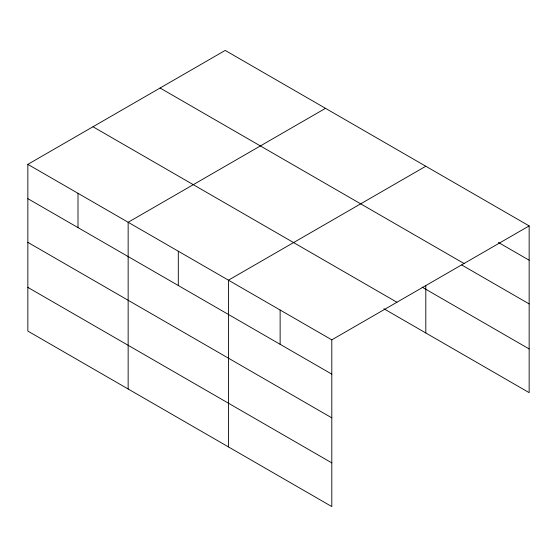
<?xml version="1.0" encoding="UTF-8"?>
<svg xmlns="http://www.w3.org/2000/svg" width="557" height="557" viewBox="0 0 557 557"><rect width="100%" height="100%" fill="white"/><g stroke="black" fill="none" stroke-linecap="round" stroke-linejoin="round"><path stroke-width="0.84" d="M27.85 164.357L331.798 339.847L331.798 506.578L27.85 331.095L27.85 164.357L225.202 50.422L529.15 225.905L529.15 392.643L383.891 308.773M325.504 108.33L128.152 222.271L128.152 389.002M425.806 166.237L228.454 280.178L228.454 446.916M331.798 339.847L529.15 225.905M498.445 242.483L529.15 260.21M160.075 88.02L464.023 263.503M461.753 265L529.15 303.913M422.067 287.113L529.15 348.94M92.977 126.759L396.925 302.242M27.85 198.661L331.798 374.144M27.85 242.365L331.798 417.847M27.85 287.391L331.798 462.874M425.806 285.811L425.806 332.975M280.129 310.012L280.129 344.317M178.303 251.221L178.303 285.525M78.001 193.314L78.001 227.618"/></g></svg>
